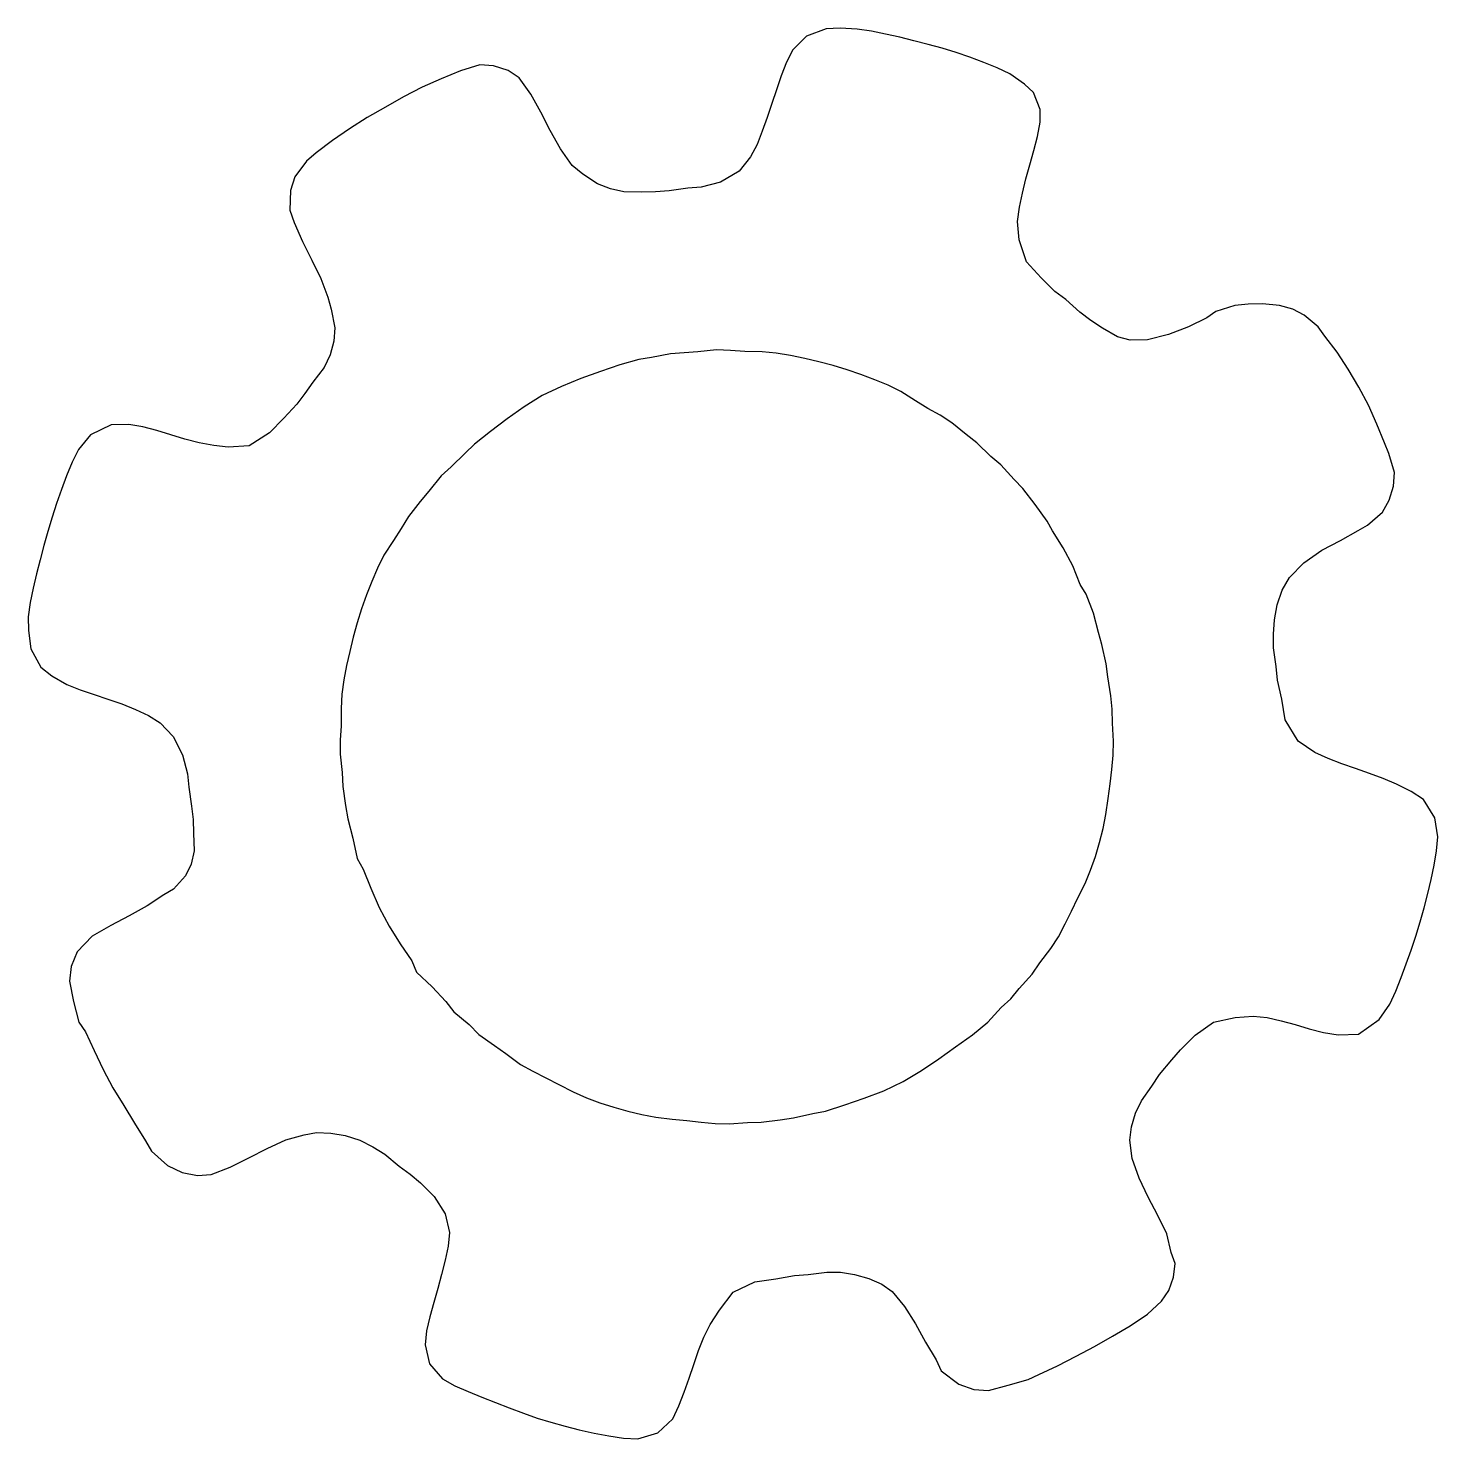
# Model space of a CAD drawing. Extents: x 418.7 to 495.7, y 82.6 to 159.7.
import ezdxf

# ---------------------------------------------------------------- set-up
doc = ezdxf.new("R2010")
doc.units = 0
doc.layers.get('0').update_dxf_attribs({"linetype": 'CONTINUOUS'})

msp = doc.modelspace()

# ---------------------------------------------------------------- linework, layer by layer
for points in [[(445.782, 84.039), (446.527, 83.78), (447.28, 83.552), (448.051, 83.34), (448.822, 83.143), (449.635, 82.956), (450.429, 82.802), (451.232, 82.688), (452.014, 82.648), (453.115, 82.975), (453.925, 83.745), (454.267, 84.449), (454.554, 85.196), (454.819, 85.952), (455.074, 86.711), (455.333, 87.464), (455.618, 88.196), (455.972, 88.886), (456.48, 89.679), (457.23, 90.659), (458.416, 91.21), (459.547, 91.372), (460.581, 91.568), (461.324, 91.612), (462.334, 91.741), (463.087, 91.738), (463.856, 91.618), (464.626, 91.404), (465.341, 91.089), (465.912, 90.681), (466.588, 89.876), (467.171, 88.918), (467.722, 87.931), (468.3, 86.958), (468.581, 86.364), (469.552, 85.626), (470.367, 85.342), (471.162, 85.292), (472.236, 85.573), (473.332, 85.882), (473.911, 86.164), (474.935, 86.64), (475.945, 87.153), (476.946, 87.683), (477.931, 88.246), (478.905, 88.823), (479.842, 89.443), (480.613, 90.165), (481.01, 90.747), (481.271, 91.478), (481.364, 92.219), (481.145, 92.825), (480.896, 93.831), (480.419, 94.839), (479.875, 95.835), (479.384, 96.871), (479.011, 97.953), (478.887, 98.951), (478.966, 99.686), (479.186, 100.418), (479.521, 101.1), (480.083, 101.897), (480.503, 102.529), (481.17, 103.334), (481.654, 103.889), (482.444, 104.675), (483.455, 105.388), (484.625, 105.653), (485.62, 105.723), (486.372, 105.642), (487.142, 105.471), (487.909, 105.257), (488.679, 105.032), (489.46, 104.834), (490.247, 104.705), (491.372, 104.739), (492.496, 105.538), (493.08, 106.37), (493.403, 107.088), (493.692, 107.829), (493.968, 108.579), (494.235, 109.332), (494.489, 110.092), (494.727, 110.862), (494.946, 111.635), (495.148, 112.411), (495.334, 113.19), (495.498, 113.971), (495.63, 114.751), (495.694, 115.517), (495.539, 116.539), (494.912, 117.541), (494.247, 117.982), (493.433, 118.393), (492.709, 118.697), (491.965, 118.973), (491.206, 119.239), (490.449, 119.503), (489.701, 119.785), (488.977, 120.113), (488.064, 120.74), (487.367, 121.9), (487.175, 123.027), (486.94, 124.072), (486.877, 124.804), (486.719, 125.825), (486.72, 126.581), (486.784, 127.359), (486.919, 128.168), (487.206, 128.975), (487.598, 129.666), (488.386, 130.475), (489.355, 131.169), (490.385, 131.692), (491.353, 132.225), (491.856, 132.529), (492.67, 133.242), (493.038, 133.887), (493.268, 134.652), (493.322, 135.398), (493.025, 136.438), (492.788, 137.021), (492.372, 138.046), (491.903, 139.071), (491.383, 140.056), (490.808, 141.034), (490.205, 141.964), (489.523, 142.837), (489.161, 143.36), (488.394, 143.989), (487.783, 144.318), (487.051, 144.523), (486.127, 144.605), (485.336, 144.584), (484.617, 144.52), (483.579, 144.19), (483.092, 143.841), (482.085, 143.36), (480.998, 142.928), (479.852, 142.642), (478.899, 142.622), (478.205, 142.809), (477.394, 143.281), (476.76, 143.707), (476.154, 144.151), (475.38, 144.836), (474.792, 145.282), (474.041, 146.035), (473.242, 146.893), (472.838, 148.101), (472.753, 149.108), (472.851, 149.879), (473.015, 150.657), (473.211, 151.43), (473.424, 152.202), (473.641, 152.972), (473.845, 153.744), (473.986, 154.518), (473.989, 155.216), (473.63, 156.145), (473.128, 156.606), (472.336, 157.161), (471.642, 157.493), (470.902, 157.788), (470.153, 158.066), (469.401, 158.324), (468.641, 158.56), (467.871, 158.773), (467.097, 158.97), (466.321, 159.158), (465.545, 159.336), (464.773, 159.492), (464.004, 159.606), (463.068, 159.655), (462.299, 159.623), (461.238, 159.216), (460.479, 158.471), (460.13, 157.796), (459.843, 157.053), (459.585, 156.297), (459.331, 155.54), (459.076, 154.78), (458.815, 154.027), (458.527, 153.299), (458.166, 152.625), (457.55, 151.851), (456.54, 151.246), (455.487, 150.981), (454.751, 150.931), (453.725, 150.769), (452.979, 150.727), (452.217, 150.706), (451.256, 150.727), (450.523, 150.889), (449.811, 151.165), (449.01, 151.691), (448.436, 152.157), (447.797, 153.073), (447.243, 154.064), (446.725, 155.069), (446.18, 156.058), (445.539, 156.955), (444.936, 157.346), (444.148, 157.609), (443.393, 157.66), (442.332, 157.332), (441.289, 156.899), (440.246, 156.434), (439.228, 155.905), (438.236, 155.336), (437.242, 154.775), (436.286, 154.161), (435.354, 153.524), (434.456, 152.857), (433.937, 152.392), (433.289, 151.539), (433.059, 150.804), (433.016, 149.726), (433.26, 149.045), (433.715, 148.005), (434.216, 146.989), (434.707, 145.984), (435.1, 144.976), (435.284, 144.325), (435.488, 143.294), (435.432, 142.569), (435.223, 141.823), (434.895, 141.13), (434.284, 140.328), (433.849, 139.72), (433.401, 139.125), (432.689, 138.362), (431.911, 137.562), (430.808, 136.857), (429.661, 136.779), (428.868, 136.869), (428.076, 137.022), (427.291, 137.226), (426.52, 137.461), (425.759, 137.692), (424.993, 137.895), (424.23, 138.02), (423.274, 137.999), (422.141, 137.453), (421.484, 136.654), (421.134, 135.958), (420.826, 135.227), (420.548, 134.477), (420.289, 133.716), (420.047, 132.954), (419.815, 132.185), (419.597, 131.41), (419.39, 130.637), (419.193, 129.863), (419.006, 129.085), (418.846, 128.305), (418.739, 127.529), (418.753, 126.776), (418.887, 125.779), (419.429, 124.779), (420.032, 124.307), (420.848, 123.831), (421.578, 123.541), (422.337, 123.284), (423.095, 123.034), (423.855, 122.766), (424.598, 122.466), (425.307, 122.129), (425.945, 121.731), (426.657, 120.985), (427.157, 119.979), (427.43, 118.951), (427.511, 118.229), (427.655, 117.188), (427.752, 116.462), (427.772, 115.708), (427.791, 114.741), (427.641, 114.024), (427.328, 113.39), (426.677, 112.648), (426.151, 112.343), (425.227, 111.748), (424.244, 111.204), (423.246, 110.672), (422.234, 110.084), (421.406, 109.228), (421.086, 108.439), (420.996, 107.625), (421.216, 106.526), (421.505, 105.401), (421.859, 104.861), (422.34, 103.838), (422.83, 102.817), (423.366, 101.806), (423.962, 100.842), (424.54, 99.871), (425.137, 98.913), (425.47, 98.35), (426.338, 97.563), (427.152, 97.177), (427.982, 97.026), (428.724, 97.07), (429.768, 97.48), (430.783, 97.982), (431.79, 98.494), (432.801, 98.963), (433.813, 99.236), (434.486, 99.366), (435.252, 99.335), (436.052, 99.207), (436.842, 98.943), (437.557, 98.59), (438.205, 98.193), (438.994, 97.533), (439.591, 97.089), (440.156, 96.624), (440.897, 95.876), (441.504, 94.927), (441.742, 93.919), (441.674, 93.172), (441.509, 92.397), (441.309, 91.622), (441.101, 90.85), (440.884, 90.08), (440.667, 89.31), (440.487, 88.535), (440.405, 87.771), (440.642, 86.739), (441.359, 85.917), (442.032, 85.545), (442.756, 85.224), (443.498, 84.922), (444.249, 84.628), (444.999, 84.335), (445.782, 84.039)], [(448.495, 101.589), (449.218, 101.267), (449.953, 100.992), (450.705, 100.748), (451.468, 100.532), (452.238, 100.344), (453.012, 100.2), (453.904, 100.104), (454.693, 100.026), (455.472, 99.936), (456.25, 99.854), (457.014, 99.843), (458.007, 99.914), (458.76, 99.929), (459.797, 100.068), (460.522, 100.168), (461.579, 100.402), (462.266, 100.536), (463.315, 100.876), (464.382, 101.246), (465.457, 101.651), (466.502, 102.145), (467.507, 102.75), (468.447, 103.394), (469.37, 104.043), (470.287, 104.701), (471.135, 105.397), (471.856, 106.194), (472.386, 106.666), (472.844, 107.238), (473.545, 108.012), (473.971, 108.631), (474.568, 109.423), (474.996, 110.059), (475.355, 110.752), (475.7, 111.461), (476.051, 112.18), (476.437, 112.97), (476.743, 113.698), (477.003, 114.441), (477.228, 115.198), (477.421, 115.965), (477.579, 116.738), (477.706, 117.602), (477.801, 118.401), (477.892, 119.187), (477.971, 119.964), (477.993, 120.734), (477.928, 121.722), (477.922, 122.481), (477.847, 123.217), (477.687, 124.248), (477.585, 124.961), (477.349, 126.005), (477.177, 126.674), (476.905, 127.726), (476.495, 128.757), (476.166, 129.286), (475.768, 130.307), (475.242, 131.284), (474.661, 132.221), (474.364, 132.749), (473.717, 133.662), (473.035, 134.528), (472.564, 135.015), (471.839, 135.818), (471.29, 136.281), (470.537, 137.027), (469.944, 137.47), (469.158, 138.11), (468.524, 138.528), (467.847, 138.903), (467.173, 139.304), (466.383, 139.822), (465.68, 140.169), (464.951, 140.468), (464.204, 140.744), (463.447, 141.002), (462.681, 141.238), (461.907, 141.444), (461.13, 141.627), (460.351, 141.789), (459.575, 141.923), (458.801, 141.994), (457.858, 142.005), (457.075, 142.053), (456.307, 142.089), (455.299, 141.993), (454.545, 141.939), (453.81, 141.88), (452.774, 141.678), (452.071, 141.578), (451.031, 141.278), (449.982, 140.909), (448.916, 140.53), (447.854, 140.095), (446.791, 139.604), (445.821, 138.981), (444.885, 138.322), (443.974, 137.64), (443.107, 136.947), (442.603, 136.463), (441.824, 135.703), (441.29, 135.211), (440.605, 134.39), (440.131, 133.811), (439.502, 133), (439.106, 132.345), (438.683, 131.69), (438.163, 130.883), (437.816, 130.183), (437.502, 129.457), (437.21, 128.715), (436.943, 127.956), (436.703, 127.192), (436.487, 126.416), (436.296, 125.636), (436.125, 124.857), (435.978, 124.076), (435.868, 123.301), (435.828, 122.518), (435.819, 121.568), (435.777, 120.79), (435.764, 120.028), (435.88, 119.015), (435.911, 118.266), (436.06, 117.217), (436.185, 116.502), (436.454, 115.439), (436.7, 114.331), (437.019, 113.741), (437.442, 112.7), (437.895, 111.653), (438.438, 110.641), (439.044, 109.67), (439.68, 108.738), (439.931, 108.116), (440.785, 107.327), (441.535, 106.517), (441.984, 105.96), (442.821, 105.262), (443.337, 104.722), (444.195, 104.12), (444.821, 103.688), (445.619, 103.09), (446.29, 102.71), (446.99, 102.353), (447.705, 101.997), (448.495, 101.589)]]:
    msp.add_lwpolyline(points)

doc.saveas('drawing.dxf')
